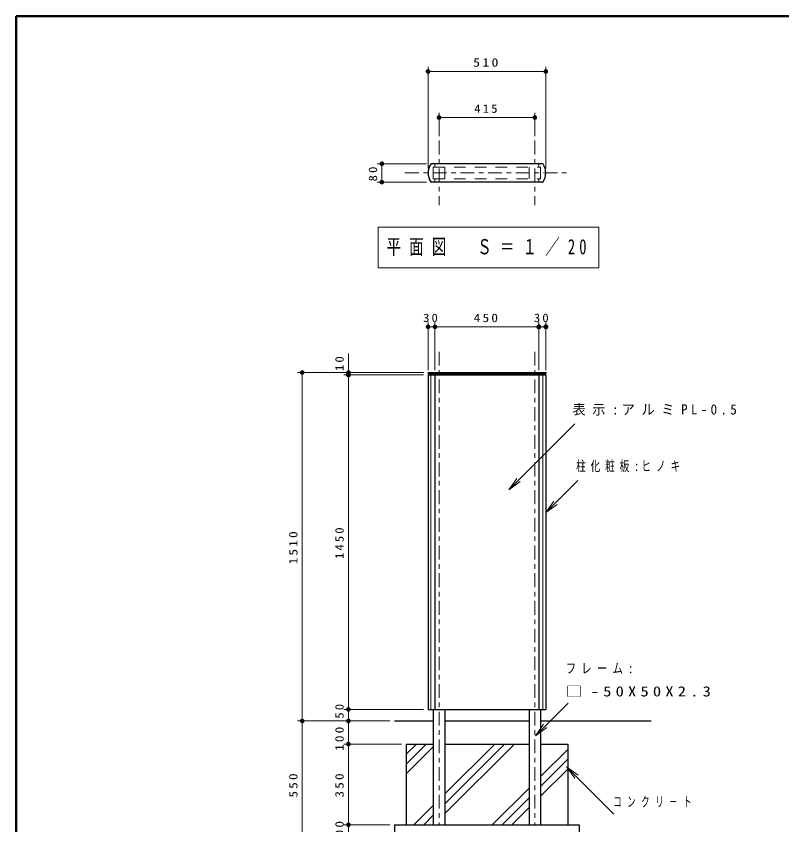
# Model space of a CAD drawing. Units: millimetres on the paper, scale 1:20. Extents: x -365 to 12, y -38 to 257.
# Drawn here: x -365 to -199.2, y 81.8 to 257 of the extents above; entities that cross this region are included whole.
import ezdxf

# ---------------------------------------------------------------- set-up
doc = ezdxf.new("R2010")
doc.units = ezdxf.units.MM
doc.linetypes.add('USER1', pattern=[4.5, 2.5, -2])
doc.linetypes.add('USER2', pattern=[6, 3, -1, 1, -1])
doc.layers.add('LY_1', color=7, linetype='Continuous', lineweight=13)
doc.layers.add('LY_2', color=7, linetype='Continuous', lineweight=13)
doc.styles.add('ＭＳ ゴシック', font='')
doc.styles.get('ＭＳ ゴシック').set_extended_font_data('MS Gothic')

# ---------------------------------------------------------------- blocks, each defined once
blk = doc.blocks.new('filled_dot')
at = {"color": 0, "linetype": 'Continuous', "lineweight": -2, "const_width": 1.25}
blk.add_lwpolyline([(-0.625, 0, 1), (0.625, 0, 1)], format="xyb", close=True, dxfattribs=at)
blk = doc.blocks.new('open_arrow')
at = {"color": 0, "linetype": 'Continuous', "lineweight": -2}
blk.add_lwpolyline([(7.5, 1.25), (0, 0), (7.5, -1.25)], dxfattribs=at)

msp = doc.modelspace()

# ---------------------------------------------------------------- linework, layer by layer
at = {"layer": 'LY_1'}
for p, q in [((-275.797, 224.027), (-275.797, 246.027)), ((-250.297, 224.027), (-250.297, 246.027)), ((-275.797, 245.027), (-250.297, 245.027)), ((-273.422, 231.027), (-273.422, 236.027)), ((-273.422, 235.027), (-252.672, 235.027)), ((-252.672, 231.027), (-252.672, 236.027)), ((-276.17, 225.027), (-286.797, 225.027)), ((-285.797, 221.027), (-285.797, 225.027)), ((-276.17, 221.027), (-286.797, 221.027)), ((-286.609, 211.256), (-286.609, 202.456)), ((-238.809, 211.256), (-286.609, 211.256)), ((-238.809, 202.456), (-238.809, 211.256)), ((-286.609, 202.456), (-238.809, 202.456)), ((-275.797, 180.276), (-275.797, 190.682)), ((-275.797, 189.682), (-274.297, 189.682)), ((-274.297, 180.276), (-274.297, 190.682)), ((-274.297, 189.682), (-251.797, 189.682)), ((-251.797, 180.276), (-251.797, 190.682)), ((-251.797, 189.682), (-250.297, 189.682)), ((-250.297, 180.276), (-250.297, 190.682)), ((-293.047, 179.276), (-293.047, 183.899)), ((-276.797, 179.776), (-304.047, 179.776)), ((-303.047, 104.276), (-303.047, 179.776)), ((-276.797, 179.776), (-294.047, 179.776)), ((-276.797, 179.276), (-294.047, 179.276)), ((-293.047, 106.776), (-293.047, 179.276)), ((-275.17, 179.276), (-275.17, 106.776)), ((-250.925, 179.276), (-250.925, 106.776)), ((-258.309, 154.368), (-244.012, 168.665)), ((-250.297, 149.448), (-243.333, 156.412)), ((-252.547, 101.087), (-245.475, 108.158)), ((-276.797, 106.776), (-294.047, 106.776)), ((-293.047, 104.276), (-293.047, 106.776)), ((-284.047, 104.276), (-304.047, 104.276)), ((-303.047, 76.776), (-303.047, 104.276)), ((-293.047, 99.276), (-293.047, 104.276)), ((-281.547, 99.276), (-294.047, 99.276)), ((-293.047, 81.776), (-293.047, 99.276)), ((-280.547, 94.926), (-276.198, 99.276)), ((-280.547, 97.048), (-278.319, 99.276)), ((-280.547, 92.805), (-274.672, 98.68)), ((-272.172, 84.209), (-257.106, 99.276)), ((-272.172, 86.331), (-259.227, 99.276)), ((-272.172, 88.452), (-261.349, 99.276)), ((-251.422, 92.232), (-245.547, 98.107)), ((-251.422, 90.11), (-245.547, 95.985)), ((-251.422, 87.989), (-245.547, 93.864)), ((-245.783, 94.321), (-235.54, 84.073)), ((-261.878, 81.776), (-253.922, 89.732)), ((-278.849, 81.776), (-274.672, 85.952)), ((-259.757, 81.776), (-253.922, 87.61)), ((-257.635, 81.776), (-253.922, 85.489)), ((-276.727, 81.776), (-274.672, 83.831)), ((-284.047, 81.776), (-294.047, 81.776)), ((-293.047, 76.776), (-293.047, 81.776))]:
    msp.add_line(p, q, dxfattribs=at)
at = {"layer": 'LY_1', "linetype": 'USER2'}
for p, q in [((-273.422, 230.027), (-273.422, 216.027)), ((-252.672, 230.027), (-252.672, 216.027)), ((-280.797, 223.027), (-245.297, 223.027)), ((-273.422, 184.276), (-273.422, 81.776)), ((-252.672, 184.276), (-252.672, 81.776))]:
    msp.add_line(p, q, dxfattribs=at)
at = {"layer": 'LY_1', "lineweight": 25}
for p, q in [((-251.005, 225.027), (-275.09, 225.027)), ((-251.005, 221.027), (-275.09, 221.027)), ((-275.797, 179.776), (-250.297, 179.776)), ((-275.797, 179.776), (-275.797, 179.476)), ((-275.797, 179.476), (-250.297, 179.476)), ((-275.797, 179.276), (-275.797, 106.776)), ((-275.797, 179.276), (-250.297, 179.276)), ((-274.672, 179.476), (-274.672, 179.276)), ((-274.297, 179.276), (-274.297, 106.776)), ((-272.172, 179.476), (-272.172, 179.276)), ((-253.922, 179.476), (-253.922, 179.276)), ((-251.797, 179.276), (-251.797, 106.776)), ((-251.422, 179.476), (-251.422, 179.276)), ((-250.297, 179.776), (-250.297, 179.476)), ((-250.297, 179.276), (-250.297, 106.776)), ((-275.797, 106.776), (-250.297, 106.776)), ((-274.672, 106.776), (-274.672, 81.776)), ((-272.172, 106.776), (-272.172, 81.776)), ((-253.922, 106.776), (-253.922, 81.776)), ((-251.422, 106.776), (-251.422, 81.776)), ((-283.047, 104.276), (-274.672, 104.276)), ((-272.172, 104.276), (-253.922, 104.276)), ((-251.422, 104.276), (-227.475, 104.276)), ((-280.547, 99.276), (-280.547, 81.776)), ((-280.547, 99.276), (-274.672, 99.276)), ((-272.172, 99.276), (-253.922, 99.276)), ((-251.422, 99.276), (-245.547, 99.276)), ((-245.547, 99.276), (-245.547, 81.776)), ((-283.047, 81.776), (-283.047, 76.776)), ((-283.047, 81.776), (-243.047, 81.776)), ((-243.047, 81.776), (-243.047, 76.776))]:
    msp.add_line(p, q, dxfattribs=at)
at = {"layer": 'LY_1', "linetype": 'USER1'}
for p, q in [((-274.672, 221.752), (-274.672, 224.302)), ((-274.297, 224.277), (-274.297, 225.027)), ((-251.797, 224.277), (-251.797, 225.027)), ((-251.422, 221.752), (-251.422, 224.302)), ((-274.672, 224.277), (-251.422, 224.277)), ((-272.172, 224.277), (-272.172, 221.777)), ((-253.922, 224.277), (-253.922, 221.777)), ((-274.672, 221.777), (-251.422, 221.777)), ((-274.297, 221.027), (-274.297, 221.777)), ((-251.797, 221.027), (-251.797, 221.777))]:
    msp.add_line(p, q, dxfattribs=at)
at = {"layer": 'LY_1', "lineweight": 25}
for centre, radius, start, end in [((-272.297, 223.027), 3.5, 146.47927, 213.52074), ((-275.09, 224.877), 0.15, 90, 146.47927), ((-251.005, 224.877), 0.15, 33.52074, 90), ((-253.797, 223.027), 3.5, 326.47926, 33.52073), ((-275.09, 221.177), 0.15, 213.52073, 270), ((-251.005, 221.177), 0.15, 270, 326.47926)]:
    msp.add_arc(centre, radius, start, end, dxfattribs=at)
at = {"layer": 'LY_2', "lineweight": 50}
for p, q in [((0, 257), (-365, 257)), ((-365, 257), (-365, 0))]:
    msp.add_line(p, q, dxfattribs=at)

# ---------------------------------------------------------------- block references
at = {"layer": 'LY_1', "xscale": 0.4, "yscale": 0.4}
for p in [(-275.797, 245.027), (-273.422, 235.027), (-275.797, 189.682)]:
    msp.add_blockref('filled_dot', p, dxfattribs=at)
at = {"layer": 'LY_1'}
for name, p, xscale, yscale, rotation in [('filled_dot', (-250.297, 245.027), 0.4, 0.4, 180), ('filled_dot', (-252.672, 235.027), 0.4, 0.4, 180), ('filled_dot', (-285.797, 225.027), 0.4, 0.4, 270), ('filled_dot', (-285.797, 221.027), 0.4, 0.4, 90), ('filled_dot', (-274.297, 189.682), 0.4, 0.4, 180), ('filled_dot', (-251.797, 189.682), 0.431, 0.431, 180), ('filled_dot', (-250.297, 189.682), 0.431, 0.431, 180), ('filled_dot', (-303.047, 179.776), 0.4, 0.4, 270), ('filled_dot', (-293.047, 179.276), 0.431, 0.431, 270), ('filled_dot', (-293.047, 179.776), 0.4, 0.4, 270), ('filled_dot', (-293.047, 179.276), 0.4, 0.4, 90), ('open_arrow', (-258.309, 154.368), 0.4, 0.4, 45), ('open_arrow', (-250.297, 149.448), 0.4, 0.4, 45), ('filled_dot', (-293.047, 106.776), 0.4, 0.4, 270), ('filled_dot', (-303.047, 104.276), 0.4, 0.4, 270), ('filled_dot', (-303.047, 104.276), 0.4, 0.4, 90), ('filled_dot', (-293.047, 104.276), 0.4, 0.4, 270), ('filled_dot', (-293.047, 104.276), 0.4, 0.4, 90), ('open_arrow', (-252.547, 101.087), 0.4, 0.4, 45), ('filled_dot', (-293.047, 99.276), 0.4, 0.4, 90), ('open_arrow', (-245.783, 94.321), 0.4, 0.4, 315), ('filled_dot', (-293.047, 81.776), 0.4, 0.4, 90)]:
    msp.add_blockref(name, p, dxfattribs=dict(at, xscale=xscale, yscale=yscale, rotation=rotation))

# ---------------------------------------------------------------- texts
at = {"layer": 'LY_1', "style": 'ＭＳ ゴシック'}
for s, insert, char_height, attachment_point in [('\\T1.33;\\W1.2;510', (-263.047, 246.027), 1.833, 8), ('\\T1.33;\\W1.1;415', (-263.047, 236.027), 1.833, 8), ('\\T1.56;\\W0.7;平面図\u3000Ｓ＝１／20', (-262.709, 206.856), 3.299, 5), ('\\T1.34;\\W1.1;30', (-275.047, 190.682), 1.833, 8), ('\\T1.33;\\W1.15;450', (-263.047, 190.682), 1.833, 8), ('\\T1.34;\\W1.1;30', (-251.047, 190.682), 1.833, 8), ('\\T1.5;\\W0.95;表示:アルミPL-0.5', (-244.51, 171.665), 2.199, 4), ('\\T1.5;\\W0.7;柱化粧板:ヒノキ', (-243.75, 159.412), 2.199, 4), ('\\T1.5;\\W0.75;フレーム:', (-245.974, 115.658), 2.199, 4), ('\\T1.5;\\W1.2;□-50X50X2.3', (-245.974, 110.658), 2.199, 4), ('\\T1.64;\\W0.6;コンクリ－ト', (-235.711, 86.723), 2.199, 4)]:
    msp.add_mtext(s, dxfattribs=dict(at, insert=insert, char_height=char_height, attachment_point=attachment_point))
at = {"layer": 'LY_1', "char_height": 1.833, "attachment_point": 8, "rotation": 90, "style": 'ＭＳ ゴシック'}
for s, insert in [('\\T1.34;\\W1.1;80', (-286.797, 223.027)), ('\\T1.34;\\W1.1;10', (-294.047, 181.931)), ('\\T1.33;\\W1.1;1450', (-294.047, 143.026)), ('\\T1.33;\\W1.15;1510', (-304.047, 142.026)), ('\\T1.34;\\W1.1;50', (-294.047, 106.609)), ('\\T1.33;\\W1.15;100', (-294.047, 100.641)), ('\\T1.33;\\W1.15;550', (-304.047, 90.526)), ('\\T1.33;\\W1.15;350', (-294.047, 90.526)), ('\\T1.33;\\W1.15;100', (-294.047, 80.217))]:
    msp.add_mtext(s, dxfattribs=dict(at, insert=insert))

doc.saveas('drawing.dxf')
